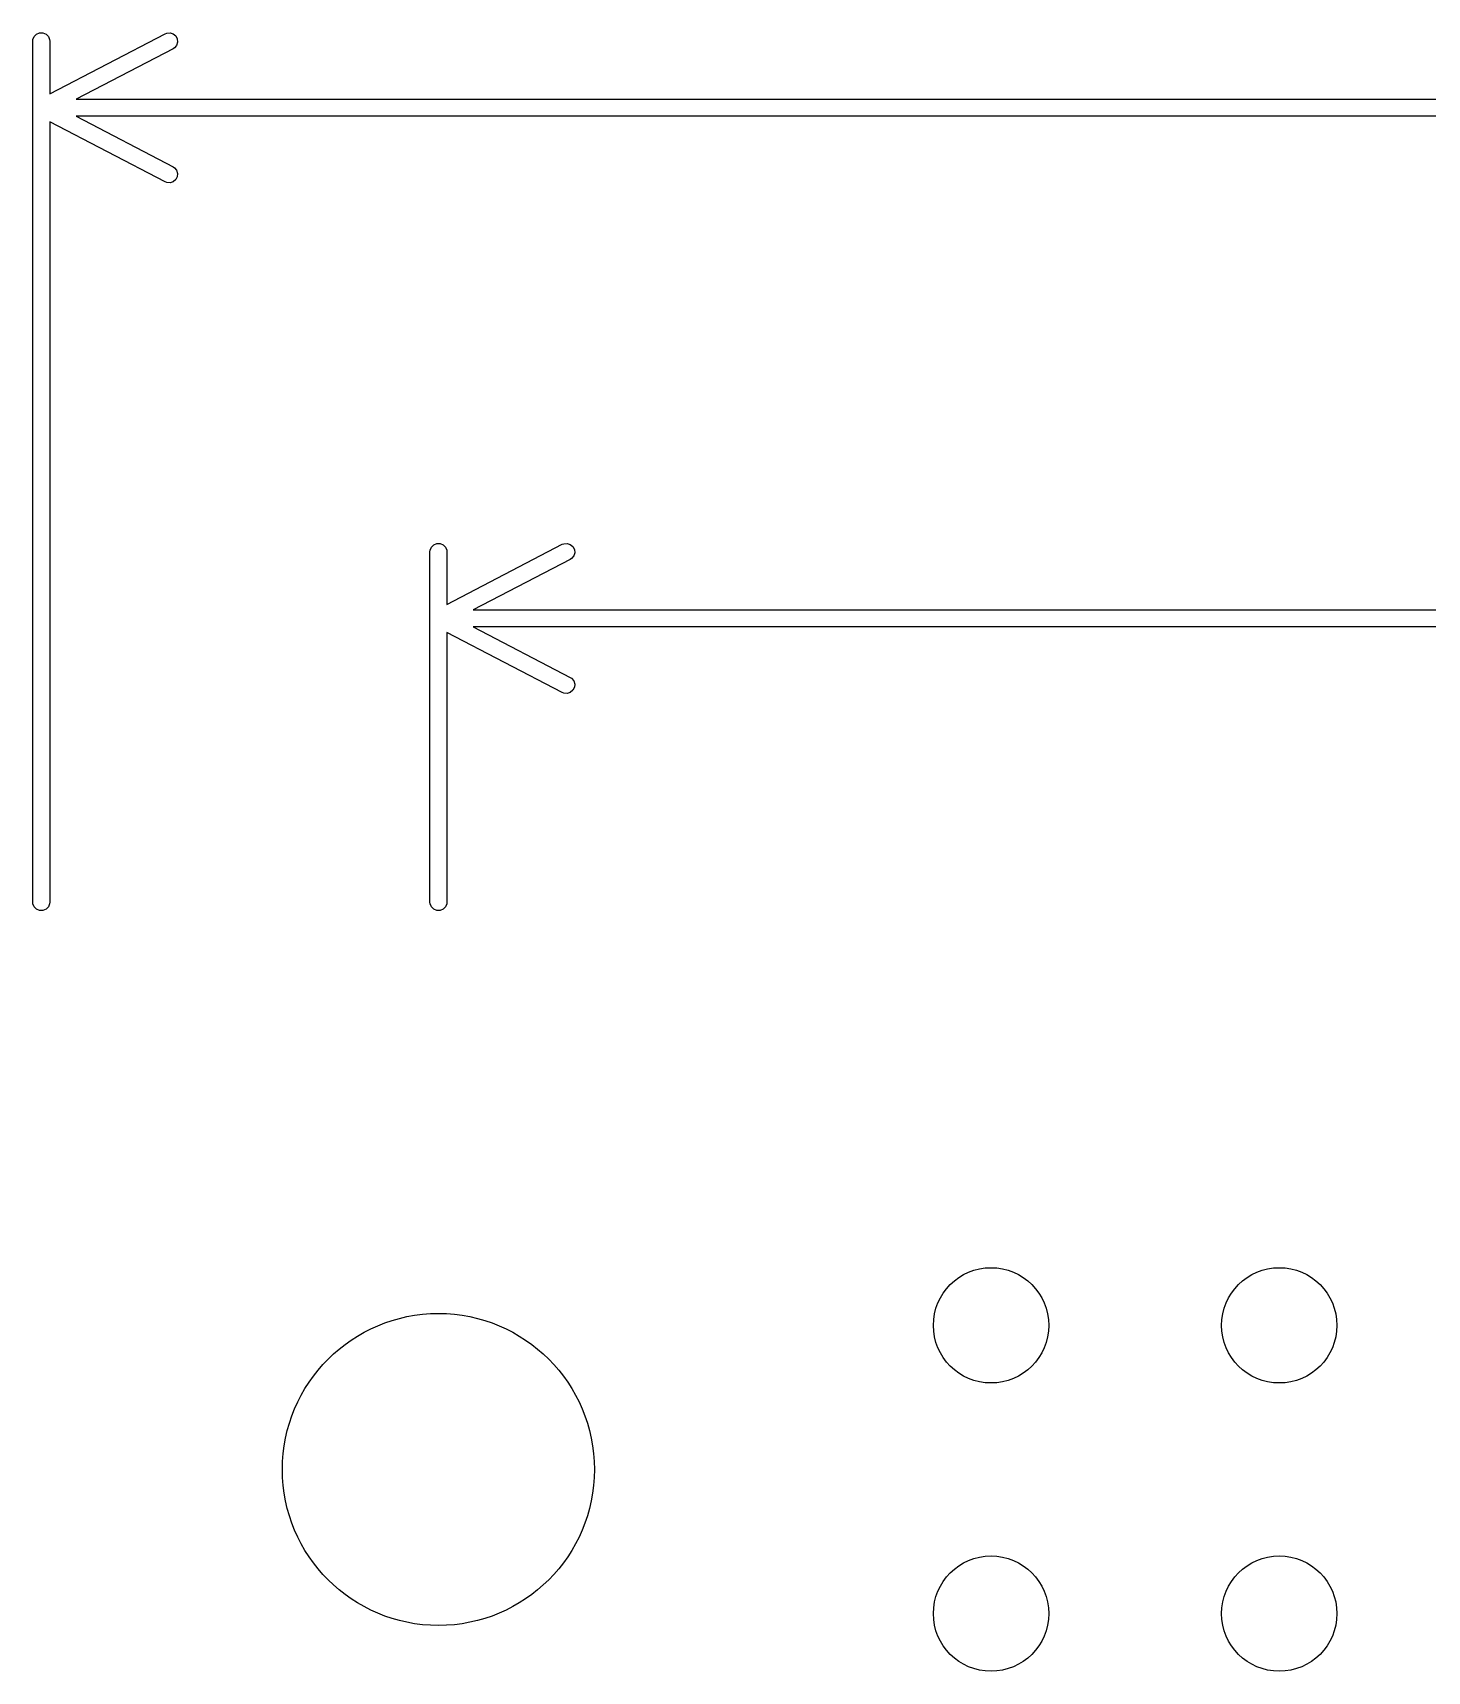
# Model space of a CAD drawing. Header units: inches. Extents: x 1.65 to 4.85, y -4.53 to -1.63.
# Drawn here: x 1.906 to 2.39, y -2.275 to -1.706 of the extents above; entities that cross this region are included whole.
import ezdxf

# ---------------------------------------------------------------- set-up
doc = ezdxf.new("R2010")
doc.units = ezdxf.units.IN
doc.header["$MEASUREMENT"] = 0
doc.layers.add('BLACK', color=250, linetype='CONTINUOUS')

msp = doc.modelspace()

# ---------------------------------------------------------------- linework, layer by layer
at = {"layer": 'BLACK', "linetype": 'CONTINUOUS'}
for p, q in [((1.9065, -1.7092), (1.90655, -1.70862)), ((1.9065, -2.00787), (1.9065, -1.7092)), ((1.90655, -1.70862), (1.90699, -1.70756)), ((1.90699, -1.70756), (1.90781, -1.70674)), ((1.90781, -1.70674), (1.90887, -1.7063)), ((1.90887, -1.7063), (1.91002, -1.7063)), ((1.91002, -1.7063), (1.91109, -1.70674)), ((1.91109, -1.70674), (1.9119, -1.70756)), ((1.9119, -1.70756), (1.91234, -1.70862)), ((1.91234, -1.70862), (1.9124, -1.7092)), ((1.9124, -1.72742), (1.95244, -1.70658)), ((1.9124, -1.7092), (1.9124, -1.72742)), ((1.95244, -1.70658), (1.95297, -1.70636)), ((1.95297, -1.70636), (1.95412, -1.70626)), ((1.95412, -1.70626), (1.95522, -1.70661)), ((1.95522, -1.70661), (1.9561, -1.70735)), ((1.95639, -1.71062), (1.95565, -1.7115)), ((1.9561, -1.70735), (1.95663, -1.70837)), ((1.95673, -1.70952), (1.95639, -1.71062)), ((1.95663, -1.70837), (1.95673, -1.70952)), ((1.95516, -1.71182), (1.92152, -1.72933)), ((1.95565, -1.7115), (1.95516, -1.71182)), ((1.92152, -1.72933), (4.45644, -1.72933)), ((1.95244, -1.75799), (1.9124, -1.73715)), ((1.9124, -1.73715), (1.9124, -2.00787)), ((4.45644, -1.73524), (1.92152, -1.73524)), ((1.92152, -1.73524), (1.95516, -1.75275)), ((1.95516, -1.75275), (1.95565, -1.75307)), ((1.95565, -1.75307), (1.95639, -1.75395)), ((1.95663, -1.7562), (1.9561, -1.75722)), ((1.95639, -1.75395), (1.95673, -1.75505)), ((1.95673, -1.75505), (1.95663, -1.7562)), ((1.95297, -1.75821), (1.95244, -1.75799)), ((1.95412, -1.75831), (1.95297, -1.75821)), ((1.95522, -1.75796), (1.95412, -1.75831)), ((1.9561, -1.75722), (1.95522, -1.75796)), ((2.04429, -1.88636), (2.04435, -1.88579)), ((2.04429, -2.00787), (2.04429, -1.88636)), ((2.04435, -1.88579), (2.04479, -1.88472)), ((2.04479, -1.88472), (2.0456, -1.88391)), ((2.0456, -1.88391), (2.04667, -1.88347)), ((2.04667, -1.88347), (2.04782, -1.88347)), ((2.04782, -1.88347), (2.04888, -1.88391)), ((2.04888, -1.88391), (2.0497, -1.88472)), ((2.0497, -1.88472), (2.05014, -1.88579)), ((2.05014, -1.88579), (2.0502, -1.88636)), ((2.0502, -1.90458), (2.09023, -1.88374)), ((2.0502, -1.88636), (2.0502, -1.90458)), ((2.09023, -1.88374), (2.09077, -1.88353)), ((2.09077, -1.88353), (2.09192, -1.88343)), ((2.09192, -1.88343), (2.09301, -1.88377)), ((2.09301, -1.88377), (2.0939, -1.88451)), ((2.0939, -1.88451), (2.09443, -1.88554)), ((2.09453, -1.88668), (2.09418, -1.88778)), ((2.09443, -1.88554), (2.09453, -1.88668)), ((2.09296, -1.88898), (2.05931, -1.9065)), ((2.09344, -1.88866), (2.09296, -1.88898)), ((2.09418, -1.88778), (2.09344, -1.88866)), ((2.05931, -1.9065), (4.31864, -1.9065)), ((2.09023, -1.93516), (2.0502, -1.91431)), ((2.0502, -1.91431), (2.0502, -2.00787)), ((4.31864, -1.9124), (2.05931, -1.9124)), ((2.05931, -1.9124), (2.09296, -1.92992)), ((2.09296, -1.92992), (2.09344, -1.93023)), ((2.09344, -1.93023), (2.09418, -1.93112)), ((2.09418, -1.93112), (2.09453, -1.93221)), ((2.09453, -1.93221), (2.09443, -1.93336)), ((2.09077, -1.93537), (2.09023, -1.93516)), ((2.09192, -1.93547), (2.09077, -1.93537)), ((2.09301, -1.93512), (2.09192, -1.93547)), ((2.0939, -1.93438), (2.09301, -1.93512)), ((2.09443, -1.93336), (2.0939, -1.93438)), ((1.90655, -2.00845), (1.9065, -2.00787)), ((1.90699, -2.00951), (1.90655, -2.00845)), ((1.90781, -2.01033), (1.90699, -2.00951)), ((1.90887, -2.01077), (1.90781, -2.01033)), ((1.91002, -2.01077), (1.90887, -2.01077)), ((1.91109, -2.01033), (1.91002, -2.01077)), ((1.9119, -2.00951), (1.91109, -2.01033)), ((1.91234, -2.00845), (1.9119, -2.00951)), ((1.9124, -2.00787), (1.91234, -2.00845)), ((2.04435, -2.00845), (2.04429, -2.00787)), ((2.04479, -2.00951), (2.04435, -2.00845)), ((2.0456, -2.01033), (2.04479, -2.00951)), ((2.04667, -2.01077), (2.0456, -2.01033)), ((2.04782, -2.01077), (2.04667, -2.01077)), ((2.04888, -2.01033), (2.04782, -2.01077)), ((2.0497, -2.00951), (2.04888, -2.01033)), ((2.05014, -2.00845), (2.0497, -2.00951)), ((2.0502, -2.00787), (2.05014, -2.00845))]:
    msp.add_line(p, q, dxfattribs=at)
at = {"layer": 'BLACK'}
for centre, radius in [((2.23898, -2.15472), 0.02), ((2.23898, -2.15472), 0.02), ((2.33898, -2.15472), 0.02), ((2.33898, -2.15472), 0.02), ((2.04724, -2.20472), 0.05413), ((2.04724, -2.20472), 0.05413), ((2.23898, -2.25472), 0.02), ((2.23898, -2.25472), 0.02), ((2.33898, -2.25472), 0.02), ((2.33898, -2.25472), 0.02)]:
    msp.add_circle(centre, radius, dxfattribs=at)

doc.saveas('drawing.dxf')
